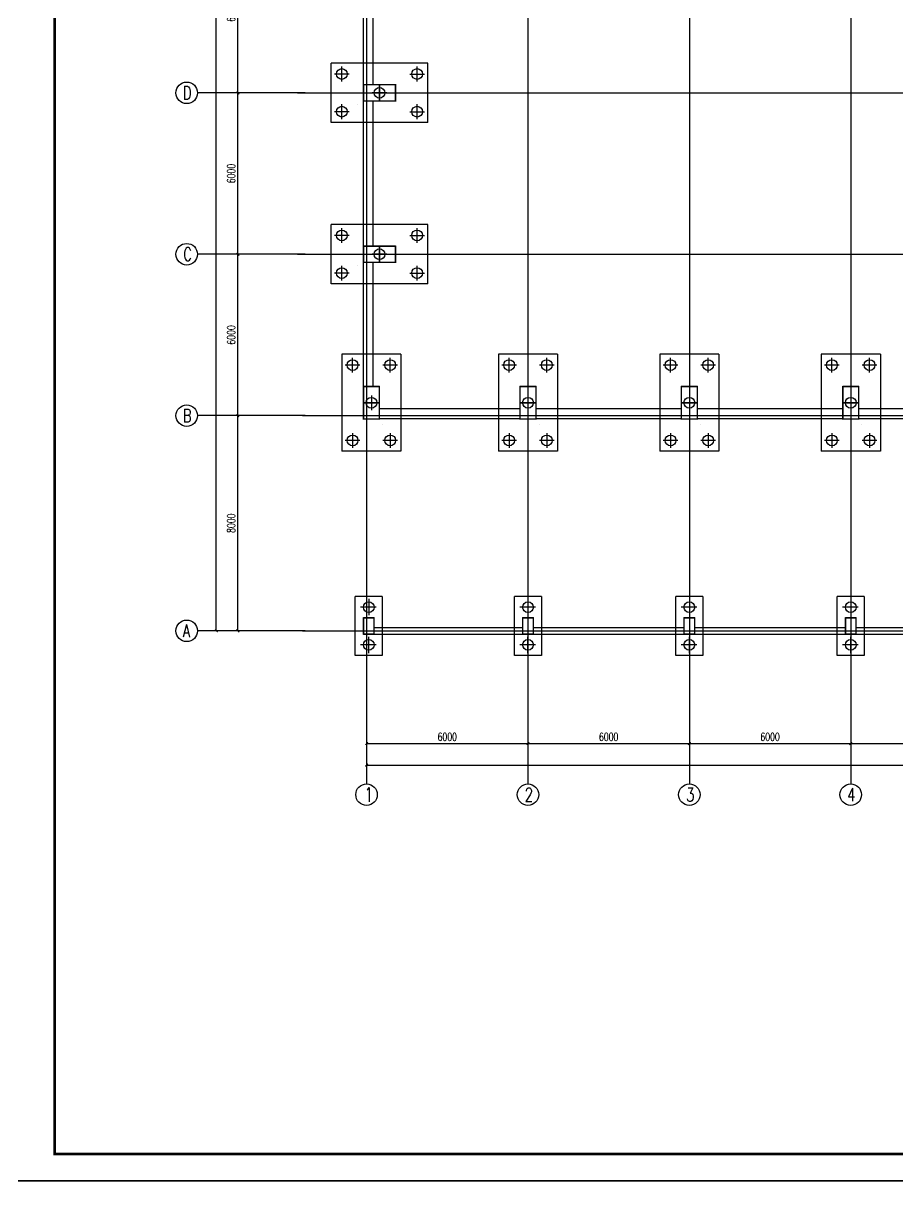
# Model space of a CAD drawing. Extents: x -73672 to 366960, y -527333 to 140666.
# Drawn here: x 2702 to 35201, y -30294 to 13209 of the extents above; entities that cross this region are included whole.
import ezdxf
from ezdxf.enums import TextEntityAlignment as Align

# ---------------------------------------------------------------- set-up
doc = ezdxf.new("R2010")
doc.units = 0
doc.header["$LTSCALE"] = 1000
doc.header["$MEASUREMENT"] = 0
for name, color, linetype in [('AXIS', 3, 'Continuous'), ('AXIS_TEXT', 7, 'Continuous'), ('COLUMN', 9, 'Continuous'), ('E_WINDOW', 4, 'Continuous'), ('PUB_TITLE', 4, 'Continuous'), ('TEXT', 3, 'Continuous'), ('WALL', 9, 'Continuous')]:
    doc.layers.add(name, color=color, linetype=linetype)
doc.styles.add('_TCH_AXIS', font='COMPLEX', dxfattribs={"bigfont": 'GBCBIG'})
doc.styles.add('_TCH_DIM_T3', font='SIMPLEX', dxfattribs={"width": 0.705882, "bigfont": 'GBCBIG'})
doc.styles.add('COMPLEX', font='COMPLEX', dxfattribs={"bigfont": 'Tssdchn.shx'})
doc.dimstyles.new('_TCH_ARCH-100', dxfattribs={"dimtxt": 297.5, "dimasz": 100, "dimexe": 250, "dimexo": 300, "dimgap": 100, "dimtad": 1, "dimdec": 0, "dimzin": 0, "dimdsep": 46, "dimtxsty": '_TCH_DIM_T3', "dimblk": 'ARCHTICK', "dimcen": 0.09, "dimclrt": 7, "dimazin": 2, "dimtfac": 1, "dimtdec": 0, "dimtix": 1, "dimtmove": 2, "dimatfit": 3, "dimfxl": 0, "dimtolj": 1, "dimtzin": 0, "dimarcsym": 0})

# ---------------------------------------------------------------- blocks, each defined once
blk = doc.blocks.new('_reinbk')
blk.add_line((0, 0), (0, 0))
blk = doc.blocks.new('_AXISO')
blk.add_circle((0, 0), 0.5)
at = {"layer": 'AXIS_TEXT', "style": 'COMPLEX'}
blk.add_attdef('A', text='', height=0.56, dxfattribs=at).set_placement((-0.25, -0.28), (0.25, -0.28), align=Align.FIT)
blk = doc.blocks.new('_ArchTick')
at = {"color": 0, "linetype": 'ByBlock', "const_width": 0.4}
blk.add_lwpolyline([(-0.5, -0.5), (0.5, 0.5)], dxfattribs=at)
blk = doc.blocks.new('*D9113')
at = {"layer": 'AXIS', "color": 0, "lineweight": -2}
for p, q in [((12874, 46627), (9624, 46627)), ((9874, -9373), (9874, 46627)), ((12874, -9373), (9624, -9373))]:
    blk.add_line(p, q, dxfattribs=at)
at = {"layer": 'Defpoints', "color": 0}
for p in [(9874, 46627), (13174, 46627), (13174, -9373)]:
    blk.add_point(p, dxfattribs=at)
at = {"layer": 'AXIS', "color": 0, "linetype": 'ByBlock', "lineweight": -2, "xscale": 100, "yscale": 100, "zscale": 100}
for p, rotation in [((9874, 46627), 90), ((9874, -9373), 270)]:
    blk.add_blockref('_ArchTick', p, dxfattribs=dict(at, rotation=rotation))
at = {"layer": 'AXIS', "color": 7, "insert": (9626, 18627), "char_height": 297.5, "attachment_point": 5, "rotation": 90, "style": '_TCH_DIM_T3'}
blk.add_mtext('\\A1;56000', dxfattribs=at)
blk = doc.blocks.new('*D9114')
at = {"layer": 'AXIS', "color": 0, "lineweight": -2}
for p, q in [((12874, -1373), (10424, -1373)), ((10674, -9373), (10674, -1373)), ((12874, -9373), (10424, -9373))]:
    blk.add_line(p, q, dxfattribs=at)
at = {"layer": 'Defpoints', "color": 0}
for p in [(10674, -1373), (13174, -1373), (13174, -9373)]:
    blk.add_point(p, dxfattribs=at)
at = {"layer": 'AXIS', "color": 0, "linetype": 'ByBlock', "lineweight": -2, "xscale": 100, "yscale": 100, "zscale": 100}
for p, rotation in [((10674, -1373), 90), ((10674, -9373), 270)]:
    blk.add_blockref('_ArchTick', p, dxfattribs=dict(at, rotation=rotation))
at = {"layer": 'AXIS', "color": 7, "insert": (10426, -5373), "char_height": 297.5, "attachment_point": 5, "rotation": 90, "style": '_TCH_DIM_T3'}
blk.add_mtext('\\A1;8000', dxfattribs=at)
blk = doc.blocks.new('*D9115')
at = {"layer": 'AXIS', "color": 0, "lineweight": -2}
for p, q in [((12874, 4627), (10424, 4627)), ((10674, -1373), (10674, 4627)), ((12874, -1373), (10424, -1373))]:
    blk.add_line(p, q, dxfattribs=at)
at = {"layer": 'Defpoints', "color": 0}
for p in [(10674, 4627), (13174, 4627), (13174, -1373)]:
    blk.add_point(p, dxfattribs=at)
at = {"layer": 'AXIS', "color": 0, "linetype": 'ByBlock', "lineweight": -2, "xscale": 100, "yscale": 100, "zscale": 100}
for p, rotation in [((10674, 4627), 90), ((10674, -1373), 270)]:
    blk.add_blockref('_ArchTick', p, dxfattribs=dict(at, rotation=rotation))
at = {"layer": 'AXIS', "color": 7, "insert": (10426, 1627), "char_height": 297.5, "attachment_point": 5, "rotation": 90, "style": '_TCH_DIM_T3'}
blk.add_mtext('\\A1;6000', dxfattribs=at)
blk = doc.blocks.new('*D9116')
at = {"layer": 'AXIS', "color": 0, "lineweight": -2}
for p, q in [((12874, 10627), (10424, 10627)), ((10674, 4627), (10674, 10627)), ((12874, 4627), (10424, 4627))]:
    blk.add_line(p, q, dxfattribs=at)
at = {"layer": 'Defpoints', "color": 0}
for p in [(10674, 10627), (13174, 10627), (13174, 4627)]:
    blk.add_point(p, dxfattribs=at)
at = {"layer": 'AXIS', "color": 0, "linetype": 'ByBlock', "lineweight": -2, "xscale": 100, "yscale": 100, "zscale": 100}
for p, rotation in [((10674, 10627), 90), ((10674, 4627), 270)]:
    blk.add_blockref('_ArchTick', p, dxfattribs=dict(at, rotation=rotation))
at = {"layer": 'AXIS', "color": 7, "insert": (10426, 7627), "char_height": 297.5, "attachment_point": 5, "rotation": 90, "style": '_TCH_DIM_T3'}
blk.add_mtext('\\A1;6000', dxfattribs=at)
blk = doc.blocks.new('*D9117')
at = {"layer": 'AXIS', "color": 0, "lineweight": -2}
for p, q in [((12874, 16627), (10424, 16627)), ((10674, 10627), (10674, 16627)), ((12874, 10627), (10424, 10627))]:
    blk.add_line(p, q, dxfattribs=at)
at = {"layer": 'Defpoints', "color": 0}
for p in [(10674, 16627), (13174, 16627), (13174, 10627)]:
    blk.add_point(p, dxfattribs=at)
at = {"layer": 'AXIS', "color": 0, "linetype": 'ByBlock', "lineweight": -2, "xscale": 100, "yscale": 100, "zscale": 100}
for p, rotation in [((10674, 16627), 90), ((10674, 10627), 270)]:
    blk.add_blockref('_ArchTick', p, dxfattribs=dict(at, rotation=rotation))
at = {"layer": 'AXIS', "color": 7, "insert": (10426, 13627), "char_height": 297.5, "attachment_point": 5, "rotation": 90, "style": '_TCH_DIM_T3'}
blk.add_mtext('\\A1;6000', dxfattribs=at)
blk = doc.blocks.new('*D9133')
at = {"layer": 'AXIS', "color": 0, "lineweight": -2}
for p, q in [((15460, -11363), (15460, -14613)), ((129800, -11363), (129800, -14613)), ((15460, -14363), (129800, -14363))]:
    blk.add_line(p, q, dxfattribs=at)
at = {"layer": 'Defpoints', "color": 0}
for p in [(15460, -11063), (129800, -11063), (129800, -14363)]:
    blk.add_point(p, dxfattribs=at)
at = {"layer": 'AXIS', "color": 0, "linetype": 'ByBlock', "lineweight": -2, "xscale": 100, "yscale": 100, "zscale": 100, "rotation": 180}
blk.add_blockref('_ArchTick', (15460, -14363), dxfattribs=at)
at = {"layer": 'AXIS', "color": 0, "linetype": 'ByBlock', "lineweight": -2, "xscale": 100, "yscale": 100, "zscale": 100}
blk.add_blockref('_ArchTick', (129800, -14363), dxfattribs=at)
at = {"layer": 'AXIS', "color": 7, "insert": (72630, -14114), "char_height": 297.5, "attachment_point": 5, "style": '_TCH_DIM_T3'}
blk.add_mtext('\\A1;114340', dxfattribs=at)
blk = doc.blocks.new('*D9134')
at = {"layer": 'AXIS', "color": 0, "lineweight": -2}
for p, q in [((15460, -11363), (15460, -13813)), ((21460, -11363), (21460, -13813)), ((15460, -13563), (21460, -13563))]:
    blk.add_line(p, q, dxfattribs=at)
at = {"layer": 'Defpoints', "color": 0}
for p in [(15460, -11063), (21460, -11063), (21460, -13563)]:
    blk.add_point(p, dxfattribs=at)
at = {"layer": 'AXIS', "color": 0, "linetype": 'ByBlock', "lineweight": -2, "xscale": 100, "yscale": 100, "zscale": 100, "rotation": 180}
blk.add_blockref('_ArchTick', (15460, -13563), dxfattribs=at)
at = {"layer": 'AXIS', "color": 0, "linetype": 'ByBlock', "lineweight": -2, "xscale": 100, "yscale": 100, "zscale": 100}
blk.add_blockref('_ArchTick', (21460, -13563), dxfattribs=at)
at = {"layer": 'AXIS', "color": 7, "insert": (18460, -13314), "char_height": 297.5, "attachment_point": 5, "style": '_TCH_DIM_T3'}
blk.add_mtext('\\A1;6000', dxfattribs=at)
blk = doc.blocks.new('*D9135')
at = {"layer": 'AXIS', "color": 0, "lineweight": -2}
for p, q in [((21460, -11363), (21460, -13813)), ((27460, -11363), (27460, -13813)), ((21460, -13563), (27460, -13563))]:
    blk.add_line(p, q, dxfattribs=at)
at = {"layer": 'Defpoints', "color": 0}
for p in [(21460, -11063), (27460, -11063), (27460, -13563)]:
    blk.add_point(p, dxfattribs=at)
at = {"layer": 'AXIS', "color": 0, "linetype": 'ByBlock', "lineweight": -2, "xscale": 100, "yscale": 100, "zscale": 100, "rotation": 180}
blk.add_blockref('_ArchTick', (21460, -13563), dxfattribs=at)
at = {"layer": 'AXIS', "color": 0, "linetype": 'ByBlock', "lineweight": -2, "xscale": 100, "yscale": 100, "zscale": 100}
blk.add_blockref('_ArchTick', (27460, -13563), dxfattribs=at)
at = {"layer": 'AXIS', "color": 7, "insert": (24460, -13314), "char_height": 297.5, "attachment_point": 5, "style": '_TCH_DIM_T3'}
blk.add_mtext('\\A1;6000', dxfattribs=at)
blk = doc.blocks.new('*D9136')
at = {"layer": 'AXIS', "color": 0, "lineweight": -2}
for p, q in [((27460, -11363), (27460, -13813)), ((33460, -11363), (33460, -13813)), ((27460, -13563), (33460, -13563))]:
    blk.add_line(p, q, dxfattribs=at)
at = {"layer": 'Defpoints', "color": 0}
for p in [(27460, -11063), (33460, -11063), (33460, -13563)]:
    blk.add_point(p, dxfattribs=at)
at = {"layer": 'AXIS', "color": 0, "linetype": 'ByBlock', "lineweight": -2, "xscale": 100, "yscale": 100, "zscale": 100, "rotation": 180}
blk.add_blockref('_ArchTick', (27460, -13563), dxfattribs=at)
at = {"layer": 'AXIS', "color": 0, "linetype": 'ByBlock', "lineweight": -2, "xscale": 100, "yscale": 100, "zscale": 100}
blk.add_blockref('_ArchTick', (33460, -13563), dxfattribs=at)
at = {"layer": 'AXIS', "color": 7, "insert": (30460, -13314), "char_height": 297.5, "attachment_point": 5, "style": '_TCH_DIM_T3'}
blk.add_mtext('\\A1;6000', dxfattribs=at)
blk = doc.blocks.new('*D9137')
at = {"layer": 'AXIS', "color": 0, "lineweight": -2}
for p, q in [((33460, -11363), (33460, -13813)), ((39460, -11363), (39460, -13813)), ((33460, -13563), (39460, -13563))]:
    blk.add_line(p, q, dxfattribs=at)
at = {"layer": 'Defpoints', "color": 0}
for p in [(33460, -11063), (39460, -11063), (39460, -13563)]:
    blk.add_point(p, dxfattribs=at)
at = {"layer": 'AXIS', "color": 0, "linetype": 'ByBlock', "lineweight": -2, "xscale": 100, "yscale": 100, "zscale": 100, "rotation": 180}
blk.add_blockref('_ArchTick', (33460, -13563), dxfattribs=at)
at = {"layer": 'AXIS', "color": 0, "linetype": 'ByBlock', "lineweight": -2, "xscale": 100, "yscale": 100, "zscale": 100}
blk.add_blockref('_ArchTick', (39460, -13563), dxfattribs=at)
at = {"layer": 'AXIS', "color": 7, "insert": (36460, -13314), "char_height": 297.5, "attachment_point": 5, "style": '_TCH_DIM_T3'}
blk.add_mtext('\\A1;6000', dxfattribs=at)

msp = doc.modelspace()

# ---------------------------------------------------------------- linework, layer by layer
at = {"color": 1}
for p, q in [((15459.5, 48464.63), (15459.5, -12194.22)), ((21459.5, 48464.63), (21459.5, -12194.22)), ((27459.5, 48464.63), (27459.5, -12194.22)), ((33459.5, 48464.63), (33459.5, -12194.22)), ((12888.85, 10627.43), (131843.44, 10627.43)), ((12888.85, 4627.43), (131843.44, 4627.43)), ((13073.85, -1372.57), (131843.44, -1372.57)), ((13073.85, -9372.57), (131843.44, -9372.57))]:
    msp.add_line(p, q, dxfattribs=at)
at = {"color": 0}
for p, q in [((15939.5, 10927.43), (15939.5, 10327.43)), ((15939.5, 10927.43), (15939.5, 10327.43)), ((15939.5, 4927.43), (15939.5, 4327.43)), ((15939.5, 4927.43), (15939.5, 4327.43)), ((15339.5, -892.57), (15939.5, -892.57)), ((21159.5, -892.57), (21759.5, -892.57)), ((27159.5, -892.57), (27759.5, -892.57)), ((33159.5, -892.57), (33759.5, -892.57)), ((16039.5, -8092.57), (15039.5, -8092.57)), ((15039.5, -10292.57), (15039.5, -8092.57)), ((16039.5, -8092.57), (16039.5, -10292.57)), ((21959.5, -8092.57), (20959.5, -8092.57)), ((20959.5, -10292.57), (20959.5, -8092.57)), ((21959.5, -8092.57), (21959.5, -10292.57)), ((27959.5, -8092.57), (26959.5, -8092.57)), ((26959.5, -10292.57), (26959.5, -8092.57)), ((27959.5, -8092.57), (27959.5, -10292.57)), ((33959.5, -8092.57), (32959.5, -8092.57)), ((32959.5, -10292.57), (32959.5, -8092.57)), ((33959.5, -8092.57), (33959.5, -10292.57)), ((16039.5, -10292.57), (15039.5, -10292.57)), ((21959.5, -10292.57), (20959.5, -10292.57)), ((27959.5, -10292.57), (26959.5, -10292.57)), ((33959.5, -10292.57), (32959.5, -10292.57))]:
    msp.add_line(p, q, dxfattribs=at)
for p, q in [((13839.5, -1372.57), (15339.5, -1372.57)), ((33459.5, -9492.57), (33459.5, -10992.57))]:
    msp.add_line(p, q)
at = {"color": 0, "const_width": 50}
for points in [[(15339.5, 10327.43), (15339.5, 10927.43), (16539.5, 10927.43), (16539.5, 10327.43), (15339.5, 10327.43)], [(15339.5, 4327.43), (15339.5, 4927.43), (16539.5, 4927.43), (16539.5, 4327.43), (15339.5, 4327.43)], [(15339.5, -292.57), (15339.5, -1492.57), (15939.5, -1492.57), (15939.5, -292.57), (15339.5, -292.57)], [(21159.5, -292.57), (21159.5, -1492.57), (21759.5, -1492.57), (21759.5, -292.57), (21159.5, -292.57)], [(27159.5, -292.57), (27159.5, -1492.57), (27759.5, -1492.57), (27759.5, -292.57), (27159.5, -292.57)], [(33159.5, -292.57), (33159.5, -1492.57), (33759.5, -1492.57), (33759.5, -292.57), (33159.5, -292.57)], [(15739.5, -9492.57), (15739.5, -8892.57), (15339.5, -8892.57), (15339.5, -9492.57), (15739.5, -9492.57)], [(15339.5, -9492.57), (15739.5, -9492.57), (15739.5, -8892.57), (15339.5, -8892.57), (15339.5, -9492.57)], [(21659.5, -9492.57), (21659.5, -8892.57), (21259.5, -8892.57), (21259.5, -9492.57), (21659.5, -9492.57)], [(21259.5, -9492.57), (21659.5, -9492.57), (21659.5, -8892.57), (21259.5, -8892.57), (21259.5, -9492.57)], [(27659.5, -9492.57), (27659.5, -8892.57), (27259.5, -8892.57), (27259.5, -9492.57), (27659.5, -9492.57)], [(27259.5, -9492.57), (27659.5, -9492.57), (27659.5, -8892.57), (27259.5, -8892.57), (27259.5, -9492.57)], [(33659.5, -9492.57), (33659.5, -8892.57), (33259.5, -8892.57), (33259.5, -9492.57), (33659.5, -9492.57)], [(33259.5, -9492.57), (33659.5, -9492.57), (33659.5, -8892.57), (33259.5, -8892.57), (33259.5, -9492.57)]]:
    msp.add_lwpolyline(points, dxfattribs=at)
at = {"layer": 'AXIS'}
for p, q in [((17739.34, 11727.32), (14139.66, 11727.32)), ((14139.66, 9527.54), (14139.66, 11727.32)), ((14813.98, 11327.32), (14265.35, 11327.32)), ((14539.66, 11053.01), (14539.66, 11601.64)), ((17065.02, 11327.32), (17613.66, 11327.32)), ((17339.34, 11053.01), (17339.34, 11601.64)), ((17739.34, 9527.54), (17739.34, 11727.32)), ((15939.5, 10358.62), (15939.5, 10896.25)), ((13174.31, 10627.43), (9174.31, 10627.43)), ((16213.82, 10627.43), (15665.18, 10627.43)), ((14539.66, 9653.23), (14539.66, 10201.86)), ((17339.34, 9653.23), (17339.34, 10201.86)), ((14813.98, 9927.54), (14265.35, 9927.54)), ((17065.02, 9927.54), (17613.66, 9927.54)), ((17739.34, 9527.54), (14139.66, 9527.54)), ((17739.34, 5727.32), (14139.66, 5727.32)), ((14139.66, 3527.54), (14139.66, 5727.32)), ((17739.34, 3527.54), (17739.34, 5727.32)), ((14813.98, 5327.32), (14265.35, 5327.32)), ((14539.66, 5053.01), (14539.66, 5601.64)), ((17065.02, 5327.32), (17613.66, 5327.32)), ((17339.34, 5053.01), (17339.34, 5601.64)), ((15939.5, 4358.62), (15939.5, 4896.25)), ((13174.31, 4627.43), (9174.31, 4627.43)), ((16213.82, 4627.43), (15665.18, 4627.43)), ((14813.98, 3927.54), (14265.35, 3927.54)), ((14539.66, 3653.23), (14539.66, 4201.86)), ((17065.02, 3927.54), (17613.66, 3927.54)), ((17339.34, 3653.23), (17339.34, 4201.86)), ((17739.34, 3527.54), (14139.66, 3527.54)), ((14539.61, 907.27), (14539.61, -2692.4)), ((16739.39, 907.27), (14539.61, 907.27)), ((16739.39, 907.27), (16739.39, -2692.4)), ((20359.61, 907.27), (20359.61, -2692.4)), ((22559.39, 907.27), (20359.61, 907.27)), ((22559.39, 907.27), (22559.39, -2692.4)), ((26359.61, 907.27), (26359.61, -2692.4)), ((28559.39, 907.27), (26359.61, 907.27)), ((28559.39, 907.27), (28559.39, -2692.4)), ((32359.61, 907.27), (32359.61, -2692.4)), ((34559.39, 907.27), (32359.61, 907.27)), ((34559.39, 907.27), (34559.39, -2692.4)), ((15213.93, 507.27), (14665.29, 507.27)), ((14939.61, 232.95), (14939.61, 781.59)), ((16613.71, 507.27), (16065.07, 507.27)), ((16339.39, 232.95), (16339.39, 781.59)), ((21033.93, 507.27), (20485.29, 507.27)), ((20759.61, 232.95), (20759.61, 781.59)), ((22433.71, 507.27), (21885.07, 507.27)), ((22159.39, 232.95), (22159.39, 781.59)), ((27033.93, 507.27), (26485.29, 507.27)), ((26759.61, 232.95), (26759.61, 781.59)), ((28433.71, 507.27), (27885.07, 507.27)), ((28159.39, 232.95), (28159.39, 781.59)), ((33033.93, 507.27), (32485.29, 507.27)), ((32759.61, 232.95), (32759.61, 781.59)), ((34433.71, 507.27), (33885.07, 507.27)), ((34159.39, 232.95), (34159.39, 781.59)), ((15639.5, -618.25), (15639.5, -1166.88)), ((21459.5, -618.25), (21459.5, -1166.88)), ((27459.5, -618.25), (27459.5, -1166.88)), ((33459.5, -618.25), (33459.5, -1166.88)), ((15908.32, -892.57), (15370.68, -892.57)), ((21728.32, -892.57), (21190.68, -892.57)), ((27728.32, -892.57), (27190.68, -892.57)), ((33728.32, -892.57), (33190.68, -892.57)), ((13174.31, -1372.57), (9174.31, -1372.57)), ((14939.61, -2018.09), (14939.61, -2566.72)), ((16339.39, -2018.09), (16339.39, -2566.72)), ((20759.61, -2018.09), (20759.61, -2566.72)), ((22159.39, -2018.09), (22159.39, -2566.72)), ((26759.61, -2018.09), (26759.61, -2566.72)), ((28159.39, -2018.09), (28159.39, -2566.72)), ((32759.61, -2018.09), (32759.61, -2566.72)), ((34159.39, -2018.09), (34159.39, -2566.72)), ((15213.93, -2292.4), (14665.29, -2292.4)), ((16613.71, -2292.4), (16065.07, -2292.4)), ((21033.93, -2292.4), (20485.29, -2292.4)), ((22433.71, -2292.4), (21885.07, -2292.4)), ((27033.93, -2292.4), (26485.29, -2292.4)), ((28433.71, -2292.4), (27885.07, -2292.4)), ((33033.93, -2292.4), (32485.29, -2292.4)), ((34433.71, -2292.4), (33885.07, -2292.4)), ((16739.39, -2692.4), (14539.61, -2692.4)), ((22559.39, -2692.4), (20359.61, -2692.4)), ((28559.39, -2692.4), (26359.61, -2692.4)), ((34559.39, -2692.4), (32359.61, -2692.4)), ((13174.31, -9372.57), (9174.31, -9372.57)), ((15459.5, -11062.81), (15459.5, -15062.81)), ((21459.5, -11062.81), (21459.5, -15062.81)), ((27459.5, -11062.81), (27459.5, -15062.81)), ((33459.5, -11062.81), (33459.5, -15062.81))]:
    msp.add_line(p, q, dxfattribs=at)
at = {"layer": 'COLUMN'}
for points in [[(15339.5, 10927.43), (15339.5, 10327.43), (16539.5, 10327.43), (16539.5, 10927.43)], [(15339.5, 4927.43), (15339.5, 4327.43), (16539.5, 4327.43), (16539.5, 4927.43)], [(15339.5, -1492.57), (15939.5, -1492.57), (15939.5, -292.57), (15339.5, -292.57)], [(21159.5, -1492.57), (21759.5, -1492.57), (21759.5, -292.57), (21159.5, -292.57)], [(27159.5, -1492.57), (27759.5, -1492.57), (27759.5, -292.57), (27159.5, -292.57)], [(33159.5, -1492.57), (33759.5, -1492.57), (33759.5, -292.57), (33159.5, -292.57)]]:
    msp.add_lwpolyline(points, close=True, dxfattribs=at)
for points in [[(15739.5, -8892.57), (15339.5, -8892.57)], [(15339.5, -8892.57), (15339.5, -9492.57)], [(15339.5, -8892.57), (15339.5, -9492.57)], [(15739.5, -8892.57), (15339.5, -8892.57)], [(15739.5, -9492.57), (15739.5, -8892.57)], [(15739.5, -9492.57), (15739.5, -8892.57)], [(21659.5, -8892.57), (21259.5, -8892.57)], [(21259.5, -8892.57), (21259.5, -9492.57)], [(21259.5, -8892.57), (21259.5, -9492.57)], [(21659.5, -8892.57), (21259.5, -8892.57)], [(21659.5, -9492.57), (21659.5, -8892.57)], [(21659.5, -9492.57), (21659.5, -8892.57)], [(27659.5, -8892.57), (27259.5, -8892.57)], [(27259.5, -8892.57), (27259.5, -9492.57)], [(27259.5, -8892.57), (27259.5, -9492.57)], [(27659.5, -8892.57), (27259.5, -8892.57)], [(27659.5, -9492.57), (27659.5, -8892.57)], [(27659.5, -9492.57), (27659.5, -8892.57)], [(33659.5, -8892.57), (33259.5, -8892.57)], [(33259.5, -8892.57), (33259.5, -9492.57)], [(33259.5, -8892.57), (33259.5, -9492.57)], [(33659.5, -8892.57), (33259.5, -8892.57)], [(33659.5, -9492.57), (33659.5, -8892.57)], [(33659.5, -9492.57), (33659.5, -8892.57)], [(15339.5, -9492.57), (15739.5, -9492.57)], [(15339.5, -9492.57), (15739.5, -9492.57)], [(21259.5, -9492.57), (21659.5, -9492.57)], [(21259.5, -9492.57), (21659.5, -9492.57)], [(27259.5, -9492.57), (27659.5, -9492.57)], [(27259.5, -9492.57), (27659.5, -9492.57)], [(33259.5, -9492.57), (33659.5, -9492.57)], [(33259.5, -9492.57), (33659.5, -9492.57)]]:
    msp.add_lwpolyline(points, dxfattribs=at)
at = {"layer": 'E_WINDOW'}
for p, q in [((15539.5, -8187.1), (15539.5, -8792.57)), ((21459.5, -8187.1), (21459.5, -8792.57)), ((27459.5, -8187.1), (27459.5, -8792.57)), ((33459.5, -8187.1), (33459.5, -8792.57)), ((15820.97, -8492.57), (15233.43, -8492.57)), ((21740.97, -8492.57), (21153.43, -8492.57)), ((27740.97, -8492.57), (27153.43, -8492.57)), ((33740.97, -8492.57), (33153.43, -8492.57)), ((15820.97, -9892.57), (15233.43, -9892.57)), ((15539.5, -10198.04), (15539.5, -9592.57)), ((21740.97, -9892.57), (21153.43, -9892.57)), ((21459.5, -10198.04), (21459.5, -9592.57)), ((27740.97, -9892.57), (27153.43, -9892.57)), ((27459.5, -10198.04), (27459.5, -9592.57)), ((33740.97, -9892.57), (33153.43, -9892.57)), ((33459.5, -10198.04), (33459.5, -9592.57))]:
    msp.add_line(p, q, dxfattribs=at)
for centre in [(14539.66, 11327.32), (17339.34, 11327.32), (15939.5, 10627.43), (14539.66, 9927.54), (17339.34, 9927.54), (14539.66, 5327.32), (17339.34, 5327.32), (15939.5, 4627.43), (14539.66, 3927.54), (17339.34, 3927.54), (14939.61, 507.27), (16339.39, 507.27), (20759.61, 507.27), (22159.39, 507.27), (26759.61, 507.27), (28159.39, 507.27), (32759.61, 507.27), (34159.39, 507.27), (15639.5, -892.57), (21459.5, -892.57), (27459.5, -892.57), (33459.5, -892.57), (14939.61, -2292.4), (16339.39, -2292.4), (20759.61, -2292.4), (22159.39, -2292.4), (26759.61, -2292.4), (28159.39, -2292.4), (32759.61, -2292.4), (34159.39, -2292.4), (15539.5, -8492.57), (21459.5, -8492.57), (27459.5, -8492.57), (33459.5, -8492.57), (15539.5, -9892.57), (21459.5, -9892.57), (27459.5, -9892.57), (33459.5, -9892.57)]:
    msp.add_circle(centre, 200, dxfattribs=at)
at = {"layer": 'PUB_TITLE'}
for points in [[(1364, -29818.78), (150064, -29818.78), (150064, 54281.22), (1364, 54281.22)], [(1364, -113918.78), (150064, -113918.78), (150064, -29818.78), (1364, -29818.78)]]:
    msp.add_lwpolyline(points, close=True, dxfattribs=at)
at = {"layer": 'PUB_TITLE', "const_width": 100}
msp.add_lwpolyline([(3864, -28818.78), (149064, -28818.78), (149064, 53281.22), (3864, 53281.22)], close=True, dxfattribs=at)
at = {"layer": 'WALL'}
for p, q in [((15339.5, 10927.43), (15339.5, 16327.43)), ((15709.5, 10927.43), (15709.5, 16327.43)), ((15339.5, 4927.43), (15339.5, 10327.43)), ((15709.5, 4927.43), (15709.5, 10327.43)), ((15339.5, -292.57), (15339.5, 4327.43)), ((15709.5, -292.57), (15709.5, 4327.43)), ((21159.5, -1122.57), (15939.5, -1122.57)), ((27159.5, -1122.57), (21759.5, -1122.57)), ((33159.5, -1122.57), (27759.5, -1122.57)), ((39159.5, -1122.57), (33759.5, -1122.57)), ((21159.5, -1492.57), (15939.5, -1492.57)), ((27159.5, -1492.57), (21759.5, -1492.57)), ((33159.5, -1492.57), (27759.5, -1492.57)), ((39159.5, -1492.57), (33759.5, -1492.57)), ((15739.5, -9252.57), (21259.5, -9252.57)), ((15739.5, -9492.57), (21259.5, -9492.57)), ((21659.5, -9252.57), (27259.5, -9252.57)), ((21659.5, -9492.57), (27259.5, -9492.57)), ((27659.5, -9252.57), (33259.5, -9252.57)), ((27659.5, -9492.57), (33259.5, -9492.57)), ((33659.5, -9252.57), (39259.5, -9252.57)), ((33659.5, -9492.57), (39259.5, -9492.57))]:
    msp.add_line(p, q, dxfattribs=at)

# ---------------------------------------------------------------- block references
at = {"layer": 'AXIS'}
ref = msp.add_blockref('_AXISO', (8774.31, 10627.43), dxfattribs=dict(at, xscale=800, yscale=800, zscale=800))
ref.add_attrib('A', 'D', (8635.39, 10384.33), dxfattribs={"color": 7, "height": 486.22, "style": '_TCH_AXIS', "width": 0.705882})
ref = msp.add_blockref('_AXISO', (8774.31, 4627.43), dxfattribs=dict(at, xscale=800, yscale=800, zscale=800))
ref.add_attrib('A', 'C', (8648.25, 4377.42), dxfattribs={"color": 7, "height": 500.04, "style": '_TCH_AXIS', "width": 0.705882})
ref = msp.add_blockref('_AXISO', (8774.31, -1372.57), dxfattribs=dict(at, xscale=800, yscale=800, zscale=800))
ref.add_attrib('A', 'B', (8635.39, -1615.67), dxfattribs={"color": 7, "height": 486.22, "style": '_TCH_AXIS', "width": 0.705882})
ref = msp.add_blockref('_AXISO', (8774.31, -9372.57), dxfattribs=dict(at, xscale=800, yscale=800, zscale=800))
ref.add_attrib('A', 'A', (8629.36, -9612.13), dxfattribs={"color": 7, "height": 479.13, "style": '_TCH_AXIS', "width": 0.705882})
ref = msp.add_blockref('_AXISO', (15459.5, -15462.81), dxfattribs=dict(at, xscale=800, yscale=800, zscale=800))
ref.add_attrib('A', '1', (15378.42, -15730.82), dxfattribs={"color": 7, "height": 536.01, "style": '_TCH_AXIS', "width": 0.705882})
ref = msp.add_blockref('_AXISO', (21459.5, -15462.81), dxfattribs=dict(at, xscale=800, yscale=800, zscale=800))
ref.add_attrib('A', '2', (21340.28, -15716.16), dxfattribs={"color": 7, "height": 506.7, "style": '_TCH_AXIS', "width": 0.705882})
ref = msp.add_blockref('_AXISO', (27459.5, -15462.81), dxfattribs=dict(at, xscale=800, yscale=800, zscale=800))
ref.add_attrib('A', '3', (27340.28, -15716.16), dxfattribs={"color": 7, "height": 506.7, "style": '_TCH_AXIS', "width": 0.705882})
ref = msp.add_blockref('_AXISO', (33459.5, -15462.81), dxfattribs=dict(at, xscale=800, yscale=800, zscale=800))
ref.add_attrib('A', '4', (33326.88, -15709.41), dxfattribs={"color": 7, "height": 493.2, "style": '_TCH_AXIS', "width": 0.705882})
at = {"layer": 'TEXT', "yscale": 39.18831840000348, "zscale": 39.1883184}
for p, xscale, rotation in [((15123.42, 10211.06), 39.18831839998241, 120.1413855520777), ((15123.42, 4211.06), 39.18831839998241, 120.1413855520777), ((16055.88, -1708.65), 39.1883183999824, 210.1413855520777), ((21875.88, -1708.65), 39.1883183999824, 210.1413855520777), ((27875.88, -1708.65), 39.1883183999824, 210.1413855520777), ((33875.88, -1708.65), 39.1883183999824, 210.1413855520777)]:
    msp.add_blockref('_reinbk', p, dxfattribs=dict(at, xscale=xscale, rotation=rotation))

# ---------------------------------------------------------------- dimensions: what is measured, and where the dimension line sits
at = {"layer": 'AXIS'}
for p1, p2, distance, picture, middle in [((13174.31, -9372.57), (13174.31, 46627.43), 3300, '*D9113', (9625.56, 18627.43)), ((13174.31, 10627.43), (13174.31, 16627.43), 2500, '*D9117', (10425.56, 13627.43)), ((13174.31, 4627.43), (13174.31, 10627.43), 2500, '*D9116', (10425.56, 7627.43)), ((13174.31, -1372.57), (13174.31, 4627.43), 2500, '*D9115', (10425.56, 1627.43)), ((13174.31, -9372.57), (13174.31, -1372.57), 2500, '*D9114', (10425.56, -5372.57)), ((15459.5, -11062.81), (129799.5, -11062.81), -3300, '*D9133', (72629.5, -14114.06)), ((15459.5, -11062.81), (21459.5, -11062.81), -2500, '*D9134', (18459.5, -13314.06)), ((21459.5, -11062.81), (27459.5, -11062.81), -2500, '*D9135', (24459.5, -13314.06)), ((27459.5, -11062.81), (33459.5, -11062.81), -2500, '*D9136', (30459.5, -13314.06)), ((33459.5, -11062.81), (39459.5, -11062.81), -2500, '*D9137', (36459.5, -13314.06))]:
    dim = msp.add_aligned_dim(p1=p1, p2=p2, distance=distance, dimstyle='_TCH_ARCH-100', dxfattribs=at)
    dim.commit()
    dim.dimension.update_dxf_attribs({"geometry": picture, "text_midpoint": middle})

doc.saveas('drawing.dxf')
